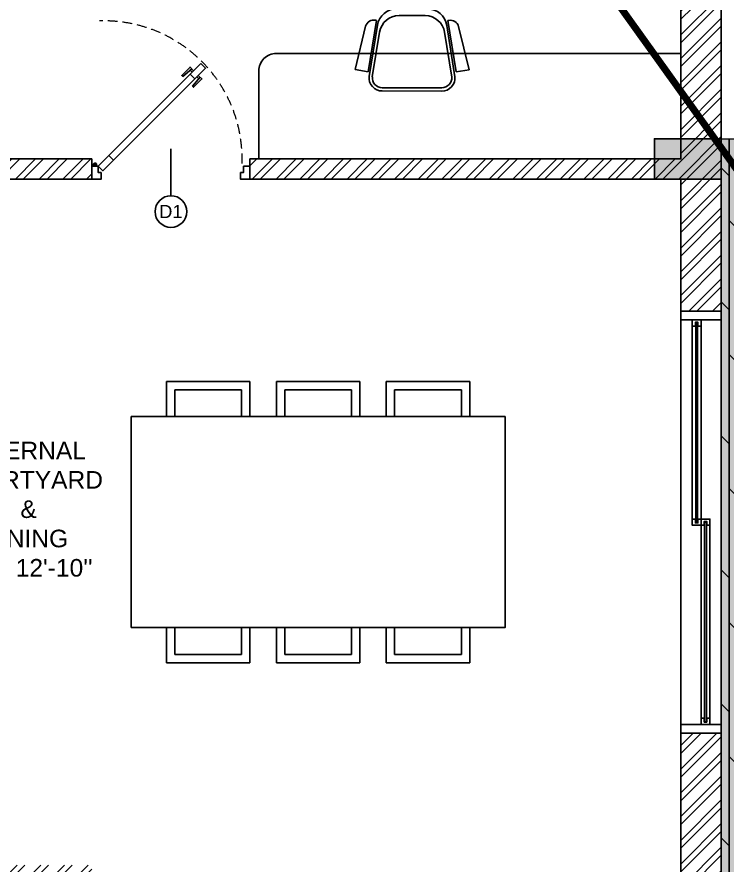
# Model space of a CAD drawing. Header units: millimetres. Extents: x -2842 to 116137, y -21481 to 17561.
# Drawn here: x 8115 to 12152, y 4745 to 9568 of the extents above; entities that cross this region are included whole.
import ezdxf
from ezdxf.enums import TextEntityAlignment as Align

# ---------------------------------------------------------------- set-up
doc = ezdxf.new("R2010")
doc.units = ezdxf.units.MM
doc.header["$LTSCALE"] = 150
doc.set_wipeout_variables(frame=1)
doc.linetypes.add('DASHED', pattern=[0.75, 0.5, -0.25])
for name, color, linetype in [('ad-Column', 3, 'Continuous'), ('ad-Column Hatch', 125, 'Continuous'), ('ad-Door', 11, 'Continuous'), ('ad-Elevation 10', 8, 'Continuous'), ('ad-Furniture', 8, 'Continuous'), ('ad-Text main', 7, 'Continuous'), ('ad-Text Main_Door&window Label', 7, 'Continuous'), ('ad-Wall', 240, 'Continuous'), ('ad-Wall hatch', 8, 'Continuous')]:
    doc.layers.add(name, color=color, linetype=linetype)
for name, color, linetype, true_color in [('ad-Glass Sectionline', 140, 'Continuous', 0x00bfff), ('ad-Secondary Roof', 6, 'Continuous', 0xff00ff), ('ad-Verandah', 7, 'Continuous', 0xa57c52)]:
    doc.layers.add(name, color=color, linetype=linetype, true_color=true_color)
doc.styles.add('New Text Style', font='arial.ttf', dxfattribs={"height": 100})
doc.styles.get("Standard").update_dxf_attribs({"font": 'arial.ttf'})

# ---------------------------------------------------------------- blocks, each defined once
blk = doc.blocks.new('zw$6CCD')
at = {"layer": 'ad-Verandah', "transparency": 33554534}
h = blk.add_hatch(color=256, dxfattribs=at)
h.dxf.hatch_style = 1
h.paths.add_polyline_path([(6195, -13620), (12120, -13620), (12120, -4745), (13640, -4745), (13640, -8875), (14550, -8875), (14550, -14850), (6195, -14850)])
at = {"layer": 'ad-Verandah', "transparency": 33554687}
h = blk.add_hatch(dxfattribs=at)
h.set_pattern_fill('DOLMIT', color=256, scale=10, angle=90)
h.set_pattern_definition([(90, (6195, -14830), (-63.5, 2e-14), []), (135, (6195, -14830), (-127, -127), [89.8026, -179.605])])
h.paths.add_polyline_path([(6195, -13620), (12120, -13620), (12120, -4745), (13640, -4745), (13640, -8875), (14550, -8875), (14550, -14850), (6195, -14850)])
at = {"layer": 'ad-Verandah', "lineweight": 9}
blk.add_lwpolyline([(6195, -13620), (12120, -13620), (12120, -4745), (13640, -4745), (13640, -8875), (14550, -8875), (14550, -14850), (6195, -14850)], close=True, dxfattribs=at)
blk = doc.blocks.new('A$Cb8966b9a')
at = {"layer": 'ad-Furniture', "color": 33}
for p, q in [((-403.5, 205.2), (-169.5, 301.8)), ((-146.5, 230.5), (-169.5, 301.8)), ((-146.5, 230.5), (-427.2, 139.8)), ((-118.7, 228.7), (-399.4, 138)), ((-113, 210.9), (-359, 131.3)), ((7.4, -170.5), (-44.4, 164.8)), ((25.9, -167.6), (-25.9, 167.6)), ((-494.1, 117.2), (-549.9, 130.5)), ((-427.2, 139.8), (-429, 144.1)), ((-449.5, -157), (-475.9, 13.9)), ((-413, -138.5), (-435.5, 7.2)), ((-506.1, -41.2), (-468.3, -35.4)), ((-496.7, -105.7), (-458.3, -99.8)), ((-44, -235.2), (-302.6, -233.7)), ((-435.6, -261), (-484.8, -290.5)), ((-365, -262.3), (-365.4, -266.9)), ((-70, -264), (-365, -262.3)), ((-44.1, -253.9), (-339.1, -252.2)), ((-70, -264), (-70.4, -338.9)), ((-322.7, -317.5), (-70.4, -338.9))]:
    blk.add_line(p, q, dxfattribs=at)
for centre, radius, start, end in [((-385.7, 161.9), 46.8, 112.4281, 202.4281), ((-100, 156.2), 74.9, 8.7914, 104.502), ((-100, 156.2), 56.2, 8.7914, 104.502), ((0, 0), 565.1, 166.6505, 210.9323), ((0, 0), 507.8, 166.6505, 210.9323), ((-364.9, 31), 112.4, 107.9151, 188.7914), ((-324.5, 24.4), 112.4, 107.9151, 188.7914), ((-301.9, -121.3), 112.4, 188.7914, 269.6678), ((-338.4, -139.8), 112.4, 188.7914, 269.6678), ((-48.1, -179.1), 56.2, 273.0808, 8.7914), ((-48.1, -179.1), 74.9, 273.0808, 8.7914), ((-318.7, -270.9), 46.8, 175.1548, 265.1548)]:
    blk.add_arc(centre, radius, start, end, dxfattribs=at)
blk = doc.blocks.new('$0$Chair')
for p, q in [((200, 237.5), (0, 237.5)), ((0, 237.5), (0, -237.5)), ((200, -237.5), (200, 237.5)), ((152.5, 190), (0, 190)), ((152.5, -190), (152.5, 190)), ((0, -190), (152.5, -190)), ((0, -237.5), (200, -237.5))]:
    blk.add_line(p, q)
blk = doc.blocks.new('$0$D.Table')
at = {"layer": 'ad-Furniture'}
blk.add_lwpolyline([(-1062.5, 600), (1062.5, 600), (1062.5, -600), (-1062.5, -600)], close=True, dxfattribs=at)
at = {"layer": 'ad-Furniture', "xscale": -1}
for p, rotation in [((-625, 600), 270), ((0, -600), 89.99999999999993), ((625, -600), 89.99999999999993)]:
    blk.add_blockref('$0$Chair', p, dxfattribs=dict(at, rotation=rotation))
at = {"layer": 'ad-Furniture'}
for p, rotation in [((0, 600), 90), ((625, 600), 90), ((-625, -600), 270)]:
    blk.add_blockref('$0$Chair', p, dxfattribs=dict(at, rotation=rotation))
blk = doc.blocks.new('zw$66EE')
at = {"layer": 'ad-Furniture'}
blk.add_lwpolyline([(11890, 9360), (11890, 8760), (9490, 8760), (9490, 9260, -0.414214), (9590, 9360)], format="xyb", close=True, dxfattribs=at)
at = {"layer": 'ad-Furniture', "xscale": -1}
for name, p, rotation in [('A$Cb8966b9a', (10361.1, 9146.4), 98.64764057998273), ('$0$D.Table', (9827.5, 6695), 179.9999999999999)]:
    blk.add_blockref(name, p, dxfattribs=dict(at, rotation=rotation))
blk = doc.blocks.new('zw$6540')
at = {"layer": 'ad-Text main', "insert": (8161.8, 6768), "char_height": 100, "width": 930.855, "attachment_point": 5, "bg_fill": 2}
blk.add_mtext("INTERNAL COURTYARD^J & ^JDINING\\P29' x 12'-10''", dxfattribs=at)
blk = doc.blocks.new('*U636180')
for p, q in [((-8.3, -111.1), (-41.7, -111.1)), ((-25, -127.8), (-25, -94.4)), ((-811.3, -760.8), (-796.4, -775.7)), ((-746.2, -826), (-761.1, -811.1))]:
    blk.add_line(p, q)
for points in [[(-1150, -100), (-1150, -50), (-1128.6, -50), (-1128.6, -35.7), (-1128.6, 0), (-1200, 0), (-1200, -100)], [(-50, -100), (0, -100), (0, 0), (-71.4, 0), (-71.4, -35.7), (-71.4, -50), (-50, -50)], [(-50, -100), (-130.8, -180.8), (-166.2, -145.5), (-85.4, -64.6)], [(-130.8, -180.8), (-747, -797), (-782.4, -761.6), (-166.2, -145.5)], [(-827.8, -877.8), (-747, -797), (-782.4, -761.6), (-863.2, -842.5)]]:
    blk.add_lwpolyline(points, close=True)
for points in [[(-808.2, -787.5), (-835.7, -760), (-772.9, -697.2), (-765, -705), (-822, -773.7)], [(-772.8, -822.8), (-745.4, -850.3), (-682.5, -787.5), (-690.4, -779.7), (-759, -836.7)]]:
    blk.add_lwpolyline(points)
blk.add_circle((-25, -111.1), 11.1)
at = {"color": 8, "linetype": 'DASHED', "lineweight": 0}
blk.add_arc((-93.1, -153.1), 1047.4, 178.18808, 271.81192, dxfattribs=at)
at = {"layer": 'ad-Text Main_Door&window Label'}
blk.add_line((-600, 125), (-600, -230), dxfattribs=at)
blk.add_circle((-600.3, 245), 120, dxfattribs=at)
at = {"layer": 'ad-Text Main_Door&window Label', "style": 'New Text Style'}
blk.add_attdef('D1', text='', height=100, dxfattribs=at).set_placement((-600.3, 245), align=Align.MIDDLE_CENTER)
blk = doc.blocks.new('$ZCDB_AUDIT_GENERATED_C77D')
blk.add_wipeout([(0, 230), (2400, 230), (2400, 0), (0, 0)]).dxf.layer = 'ad-Elevation 10'
at = {"layer": 'ad-Elevation 10'}
for points in [[(2400, 230), (0, 230)], [(2400, 0), (0, 0)]]:
    blk.add_lwpolyline(points, dxfattribs=at)
for points in [[(50, 0), (50, 230), (0, 230), (0, 0)], [(2350, 0), (2400, 0), (2400, 230), (2350, 230)], [(1217.5, 133), (1217.5, 115), (1182.5, 115), (1182.5, 165), (1217.5, 165), (1217.5, 147), (1195.5, 147), (1195.5, 133)], [(2315, 133), (2315, 115), (2350, 115), (2350, 165), (2315, 165), (2315, 147), (2337, 147), (2337, 133)], [(85, 83), (85, 65), (50, 65), (50, 115), (85, 115), (85, 97), (63, 97), (63, 83)], [(1182.5, 83), (1182.5, 65), (1217.5, 65), (1217.5, 115), (1182.5, 115), (1182.5, 97), (1204.5, 97), (1204.5, 83)]]:
    blk.add_lwpolyline(points, close=True, dxfattribs=at)
at = {"layer": 'ad-Glass Sectionline'}
for points in [[(1200, 145), (2335, 145), (2335, 135), (1200, 135)], [(1200, 95), (65, 95), (65, 85), (1200, 85)]]:
    blk.add_lwpolyline(points, close=True, dxfattribs=at)
for points in [[(1217.5, 165), (2315, 165)], [(1182.5, 115), (85, 115)], [(1217.5, 115), (2315, 115)], [(1182.5, 65), (85, 65)]]:
    blk.add_lwpolyline(points, dxfattribs=at)
blk = doc.blocks.new('*U630178')
blk.add_blockref('$ZCDB_AUDIT_GENERATED_C77D', (0, 0))
blk = doc.blocks.new('zw$6266')
at = {"layer": 'ad-Wall hatch', "transparency": 33554610}
h = blk.add_hatch(dxfattribs=at)
h.set_pattern_fill('ANSI32', color=256, scale=10)
h.paths.add_polyline_path([(0, 13620), (0, 10305), (230, 10305), (230, 13390), (4880, 13390), (4880, 8645), (8540, 8645), (8540, 8760), (5110, 8760), (5110, 10500), (6075, 10500), (6075, 10615), (5110, 10615), (5110, 13390), (7525, 13390), (7525, 10615), (6875, 10615), (6875, 10500), (7640, 10500), (7640, 13390), (11890, 13390), (11890, 8760), (9440, 8760), (9440, 8645), (11890, 8645), (11890, 230), (10090, 230), (10090, 0), (12120, 0), (12120, 13620)])
h = blk.add_hatch(dxfattribs=at)
h.set_pattern_fill('ANSI32', color=256, scale=10)
h.set_pattern_definition([(45, (388744.33, 102900.03), (-67.35192, 67.35192), []), (45, (388789.235, 102900.03), (-67.35192, 67.35192), [])])
h.paths.add_polyline_path([(230, 8875), (230, 9105), (0, 9105), (0, 8645), (2830, 8645), (2830, 4745), (0, 4745), (0, 0), (9240, 0), (9240, 230), (8540, 230), (8540, 4745), (4780, 4745), (4780, 4515), (4995, 4515), (4995, 3930), (5110, 3930), (5110, 4630), (8310, 4630), (8310, 3130), (6860, 3130), (6860, 3015), (8310, 3015), (8310, 230), (5110, 230), (5110, 3015), (6060, 3015), (6060, 3130), (4995, 3130), (4995, 230), (230, 230), (230, 4515), (3880, 4515), (3880, 4745), (3060, 4745), (3060, 8875)])
at = {"layer": 'ad-Door', "ltscale": 5}
ref = blk.add_blockref('*U636180', (8540, 8645), dxfattribs=dict(at, xscale=0.7499999997027537, yscale=0.7499999997027537, zscale=0.7499999997027537, rotation=180))
ref.add_attrib('D1', 'D1', dxfattribs={"layer": 'ad-Text Main_Door&window Label', "height": 75, "style": 'New Text Style'}).set_placement((8990.2, 8461.3), align=Align.MIDDLE_CENTER)
at = {"rotation": 90}
blk.add_blockref('*U630178', (12120, 5495), dxfattribs=at)
at = {"layer": 'ad-Wall'}
for points in [[(4880, 8645), (8540, 8645), (8540, 8760), (5110, 8760)], [(7640, 13390), (11890, 13390), (11890, 8760), (9440, 8760), (9440, 8645), (11890, 8645), (11890, 230)], [(12120, 0), (12120, 13620), (0, 13620)]]:
    blk.add_lwpolyline(points, dxfattribs=at)
blk = doc.blocks.new('A$Ca594aa6c')
at = {"layer": 'ad-Secondary Roof', "linetype": 'DASHED', "ltscale": 2, "const_width": 40}
blk.add_lwpolyline([(13020, 450), (12570, 450), (10464.6, -2487.5), (12570, -5425), (13020, -5425)], close=True, dxfattribs=at)
blk = doc.blocks.new('1625W-Roof Plan')
blk.add_blockref('A$Ca594aa6c', (0, 13620))
blk = doc.blocks.new('zw$6AA0')
at = {"layer": 'ad-Column Hatch', "transparency": 33554687}
h = blk.add_hatch(color=256, dxfattribs=at)
h.dxf.hatch_style = 1
h.paths.add_polyline_path([(0, -230), (380, -230), (380, 0), (0, 0)])
at = {"layer": 'ad-Column'}
blk.add_lwpolyline([(0, -230), (380, -230), (380, 0), (0, 0)], close=True, dxfattribs=at)
blk = doc.blocks.new('1625W_Columns')
at = {"layer": 'ad-Column', "rotation": 179.9999999999998}
blk.add_blockref('zw$6AA0', (12120, 8645), dxfattribs=at)
blk = doc.blocks.new('1625_West Villa')
at = {"layer": 'ad-Verandah'}
blk.add_blockref('zw$6CCD', (0, 13620), dxfattribs=at)
at = {"layer": 'ad-Furniture'}
blk.add_blockref('zw$66EE', (0, 0), dxfattribs=at)
blk.add_blockref('zw$6266', (0, 0))
blk.add_blockref('1625W-Roof Plan', (0, 0))
blk.add_blockref('1625W_Columns', (0, 0))
at = {"layer": 'ad-Text main'}
blk.add_blockref('zw$6540', (0, 0), dxfattribs=at)

msp = doc.modelspace()

# ---------------------------------------------------------------- block references
msp.add_blockref('1625_West Villa', (0, 0))

doc.saveas('drawing.dxf')
